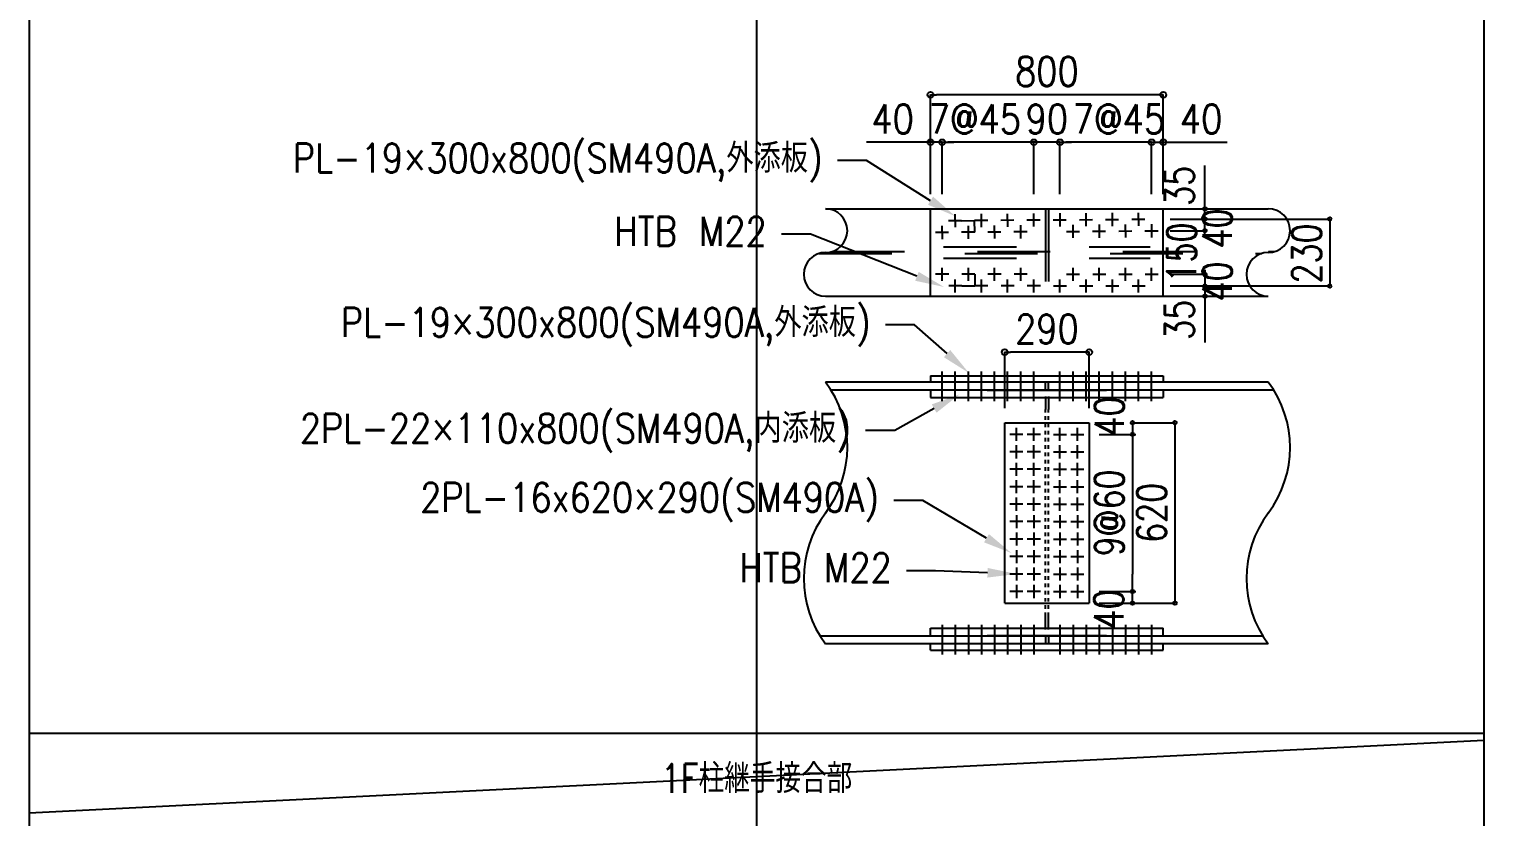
# Model space of a CAD drawing. Extents: x -668440 to 1010955, y -1678500 to 210463.
# Drawn here: x -472522 to -422522, y -521162 to -494087 of the extents above; entities that cross this region are included whole.
import ezdxf
from ezdxf import colors
from ezdxf.entities.mleader import LeaderData, LeaderLine
from ezdxf.enums import TextEntityAlignment as Align
from ezdxf.math import Vec2, Vec3

# ---------------------------------------------------------------- set-up
doc = ezdxf.new("R2010")
doc.units = 0
doc.header["$MEASUREMENT"] = 0
doc.linetypes.add('DASHED1', pattern=[2.5, 1.25, -1.25])
doc.layers.get('0').update_dxf_attribs({"color": 3, "linetype": 'CONTINUOUS'})
doc.layers.get('Defpoints').update_dxf_attribs({"color": 251, "linetype": 'CONTINUOUS'})
for name, color, linetype in [('Sプレート', 1, 'CONTINUOUS'), ('Sプレート文字', 1, 'CONTINUOUS'), ('Sボルト', 2, 'CONTINUOUS'), ('Sボルト文字', 2, 'CONTINUOUS'), ('S大梁', 4, 'CONTINUOUS'), ('寸法', 3, 'CONTINUOUS'), ('注記', 3, 'CONTINUOUS')]:
    doc.layers.add(name, color=color, linetype=linetype)
doc.styles.add('DRACAD', font='txt', dxfattribs={"width": 0.85, "bigfont": 'extfont2'})
doc.dimstyles.new('MYDIM', dxfattribs={"dimtxt": 120, "dimasz": 20, "dimexe": 1.25, "dimexo": 50, "dimgap": 50, "dimtad": 1, "dimdec": 4, "dimdsep": 46, "dimtxsty": 'DRACAD', "dimblk": 'ORIGIN', "dimcen": 2.5, "dimadec": 0, "dimazin": 0, "dimtfac": 1, "dimtdec": 4, "dimtmove": 0, "dimatfit": 3, "dimfxl": 1, "dimtolj": 1, "dimtzin": 0, "dimarcsym": 0})

# ---------------------------------------------------------------- blocks, each defined once
blk = doc.blocks.new('_ORIGIN')
at = {"color": 0, "linetype": 'ByBlock', "lineweight": -2}
blk.add_line((0, 0), (-1, 0), dxfattribs=at)
blk.add_circle((0, 0), 0.5, dxfattribs=at)
blk = doc.blocks.new('*D8102')
at = {"layer": 'Defpoints', "color": 0}
for p in [(-19739.1, -610372.2), (-19739.1, -610601), (-19424.1, -610601)]:
    blk.add_point(p, dxfattribs=at)
at = {"layer": '寸法', "color": 0, "lineweight": -2}
for p, q in [((-19739.1, -610551), (-19739.1, -610371)), ((-19444.1, -610372.2), (-19719.1, -610372.2)), ((-19424.1, -610551), (-19424.1, -610371))]:
    blk.add_line(p, q, dxfattribs=at)
at = {"layer": '寸法', "color": 0, "linetype": 'ByBlock', "lineweight": -2, "xscale": 20, "yscale": 20, "zscale": 20, "rotation": 180}
blk.add_blockref('_ORIGIN', (-19739.1, -610372.2), dxfattribs=at)
at = {"layer": '寸法', "color": 0, "linetype": 'ByBlock', "lineweight": -2, "xscale": 20, "yscale": 20, "zscale": 20}
blk.add_blockref('_ORIGIN', (-19424.1, -610372.2), dxfattribs=at)
at = {"layer": '寸法', "color": 0, "insert": (-19626.6, -610292.2), "char_height": 100, "attachment_point": 5, "style": 'DRACAD'}
blk.add_mtext('\\A1;\\A1;7@45', dxfattribs=at)
blk = doc.blocks.new('*D8103')
at = {"layer": 'Defpoints', "color": 0}
for p in [(-19779.1, -610372.2), (-19779.1, -610601), (-19739.1, -610601)]:
    blk.add_point(p, dxfattribs=at)
at = {"layer": '寸法', "color": 0, "lineweight": -2}
for p, q in [((-19799.1, -610372.2), (-19999.1, -610372.2)), ((-19779.1, -610551), (-19779.1, -610371)), ((-19739.1, -610372.2), (-19779.1, -610372.2)), ((-19739.1, -610551), (-19739.1, -610371)), ((-19719.1, -610372.2), (-19699.1, -610372.2))]:
    blk.add_line(p, q, dxfattribs=at)
at = {"layer": '寸法', "color": 0, "linetype": 'ByBlock', "lineweight": -2, "xscale": 20, "yscale": 20, "zscale": 20}
blk.add_blockref('_ORIGIN', (-19779.1, -610372.2), dxfattribs=at)
at = {"layer": '寸法', "color": 0, "linetype": 'ByBlock', "lineweight": -2, "xscale": 20, "yscale": 20, "zscale": 20, "rotation": 180}
blk.add_blockref('_ORIGIN', (-19739.1, -610372.2), dxfattribs=at)
at = {"layer": '寸法', "color": 0, "insert": (-19909.1, -610292.2), "char_height": 100, "attachment_point": 5, "style": 'DRACAD'}
blk.add_mtext('\\A1;40', dxfattribs=at)
blk = doc.blocks.new('*D8104')
at = {"layer": 'Defpoints', "color": 0}
for p in [(-18979.1, -610372.2), (-19019.1, -610601), (-18979.1, -610601)]:
    blk.add_point(p, dxfattribs=at)
at = {"layer": '寸法', "color": 0, "lineweight": -2}
for p, q in [((-19039.1, -610372.2), (-19059.1, -610372.2)), ((-19019.1, -610551), (-19019.1, -610371)), ((-19019.1, -610372.2), (-18979.1, -610372.2)), ((-18979.1, -610551), (-18979.1, -610371)), ((-18959.1, -610372.2), (-18759.1, -610372.2))]:
    blk.add_line(p, q, dxfattribs=at)
at = {"layer": '寸法', "color": 0, "linetype": 'ByBlock', "lineweight": -2, "xscale": 20, "yscale": 20, "zscale": 20}
for p, rotation in [((-19019.1, -610372.2), 0.0006265849775214825), ((-18979.1, -610372.2), 180.0006265849775)]:
    blk.add_blockref('_ORIGIN', p, dxfattribs=dict(at, rotation=rotation))
at = {"layer": '寸法', "color": 0, "insert": (-18849.1, -610292.2), "char_height": 100, "attachment_point": 5, "rotation": 0.0006, "style": 'DRACAD'}
blk.add_mtext('\\A1;40', dxfattribs=at)
blk = doc.blocks.new('*D8105')
at = {"layer": 'Defpoints', "color": 0}
for p in [(-19424.1, -610372.2), (-19424.1, -610601), (-19334.1, -610600.4)]:
    blk.add_point(p, dxfattribs=at)
at = {"layer": '寸法', "color": 0, "lineweight": -2}
for p, q in [((-19444.1, -610372.2), (-19464.1, -610372.2)), ((-19424.1, -610551), (-19424.1, -610371)), ((-19334.1, -610372.2), (-19424.1, -610372.2)), ((-19334.1, -610550.4), (-19334.1, -610371)), ((-19314.1, -610372.2), (-19294.1, -610372.2))]:
    blk.add_line(p, q, dxfattribs=at)
at = {"layer": '寸法', "color": 0, "linetype": 'ByBlock', "lineweight": -2, "xscale": 20, "yscale": 20, "zscale": 20}
blk.add_blockref('_ORIGIN', (-19424.1, -610372.2), dxfattribs=at)
at = {"layer": '寸法', "color": 0, "linetype": 'ByBlock', "lineweight": -2, "xscale": 20, "yscale": 20, "zscale": 20, "rotation": 180}
blk.add_blockref('_ORIGIN', (-19334.1, -610372.2), dxfattribs=at)
at = {"layer": '寸法', "color": 0, "insert": (-19379.1, -610292.2), "char_height": 100, "attachment_point": 5, "style": 'DRACAD'}
blk.add_mtext('\\A1;\\A1;90', dxfattribs=at)
blk = doc.blocks.new('*D8106')
at = {"layer": 'Defpoints', "color": 0}
for p in [(-19334.1, -610372.2), (-19334.1, -610601), (-19019.1, -610601)]:
    blk.add_point(p, dxfattribs=at)
at = {"layer": '寸法', "color": 0, "lineweight": -2}
for p, q in [((-19334.1, -610551), (-19334.1, -610371)), ((-19039.1, -610372.2), (-19314.1, -610372.2)), ((-19019.1, -610551), (-19019.1, -610371))]:
    blk.add_line(p, q, dxfattribs=at)
at = {"layer": '寸法', "color": 0, "linetype": 'ByBlock', "lineweight": -2, "xscale": 20, "yscale": 20, "zscale": 20, "rotation": 180}
blk.add_blockref('_ORIGIN', (-19334.1, -610372.2), dxfattribs=at)
at = {"layer": '寸法', "color": 0, "linetype": 'ByBlock', "lineweight": -2, "xscale": 20, "yscale": 20, "zscale": 20}
blk.add_blockref('_ORIGIN', (-19019.1, -610372.2), dxfattribs=at)
at = {"layer": '寸法', "color": 0, "insert": (-19131.6, -610292.2), "char_height": 100, "attachment_point": 5, "style": 'DRACAD'}
blk.add_mtext('\\A1;\\A1;7@45', dxfattribs=at)
blk = doc.blocks.new('*D8107')
at = {"layer": 'Defpoints', "color": 0}
for p in [(-19779.1, -610208.9), (-19779.1, -610601), (-18979.1, -610601)]:
    blk.add_point(p, dxfattribs=at)
at = {"layer": '寸法', "color": 0, "lineweight": -2}
for p, q in [((-19779.1, -610551), (-19779.1, -610207.6)), ((-18999.1, -610208.9), (-19759.1, -610208.9)), ((-18979.1, -610551), (-18979.1, -610207.6))]:
    blk.add_line(p, q, dxfattribs=at)
at = {"layer": '寸法', "color": 0, "linetype": 'ByBlock', "lineweight": -2, "xscale": 20, "yscale": 20, "zscale": 20, "rotation": 180}
blk.add_blockref('_ORIGIN', (-19779.1, -610208.9), dxfattribs=at)
at = {"layer": '寸法', "color": 0, "linetype": 'ByBlock', "lineweight": -2, "xscale": 20, "yscale": 20, "zscale": 20}
blk.add_blockref('_ORIGIN', (-18979.1, -610208.9), dxfattribs=at)
at = {"layer": '寸法', "color": 0, "insert": (-19379.1, -610128.9), "char_height": 100, "attachment_point": 5, "style": 'DRACAD'}
blk.add_mtext('\\A1;800', dxfattribs=at)
blk = doc.blocks.new('*D8108')
at = {"layer": 'Defpoints', "color": 0}
for p in [(-19524.1, -611093.7), (-19524.1, -611336), (-19234.1, -611336)]:
    blk.add_point(p, dxfattribs=at)
at = {"layer": '寸法', "color": 0, "lineweight": -2}
for p, q in [((-19524.1, -611286), (-19524.1, -611092.4)), ((-19254.1, -611093.7), (-19504.1, -611093.7)), ((-19234.1, -611286), (-19234.1, -611092.4))]:
    blk.add_line(p, q, dxfattribs=at)
at = {"layer": '寸法', "color": 0, "linetype": 'ByBlock', "lineweight": -2, "xscale": 20, "yscale": 20, "zscale": 20, "rotation": 180}
blk.add_blockref('_ORIGIN', (-19524.1, -611093.7), dxfattribs=at)
at = {"layer": '寸法', "color": 0, "linetype": 'ByBlock', "lineweight": -2, "xscale": 20, "yscale": 20, "zscale": 20}
blk.add_blockref('_ORIGIN', (-19234.1, -611093.7), dxfattribs=at)
at = {"layer": '寸法', "color": 0, "insert": (-19379.1, -611013.7), "char_height": 100, "attachment_point": 5, "style": 'DRACAD'}
blk.add_mtext('\\A1;290', dxfattribs=at)
blk = doc.blocks.new('WJ90')
at = {"layer": 'Defpoints'}
for p, q in [((-19672.5, -610641.7), (-19627.5, -610641.3)), ((-19627.1, -610681.3), (-19627.5, -610641.3)), ((-19626.6, -610826), (-19626.6, -610866)), ((-19671.6, -610866), (-19626.6, -610866))]:
    blk.add_line(p, q, dxfattribs=at)
at = {"layer": 'Sプレート', "linetype": 'Continuous'}
for p, q in [((-19779.1, -610901), (-19779.1, -610601)), ((-18979.1, -610901), (-18979.1, -610601)), ((-19779.1, -611174.4), (-18979.1, -611174.4)), ((-19174.1, -611196.4), (-19584.1, -611196.4)), ((-19779.1, -611224.4), (-19779.1, -611249.4)), ((-19779.1, -611249.4), (-18979.1, -611249.4)), ((-19584.1, -611224.4), (-19174.1, -611224.4)), ((-18979.1, -611224.4), (-18979.1, -611249.4)), ((-19524.1, -611336), (-19234.1, -611336)), ((-19524.1, -611956), (-19524.1, -611336)), ((-19234.1, -611336), (-19234.1, -611956)), ((-19524.1, -611956), (-19234.1, -611956)), ((-19779.1, -612042.6), (-18979.1, -612042.6)), ((-19779.1, -612067.6), (-19779.1, -612042.6)), ((-18979.1, -612067.6), (-18979.1, -612042.6)), ((-19584.1, -612067.6), (-19174.1, -612067.6)), ((-19174.1, -612095.6), (-19584.1, -612095.6)), ((-19779.1, -612117.6), (-18979.1, -612117.6))]:
    blk.add_line(p, q, dxfattribs=at)
at = {"layer": 'Sプレート', "linetype": 'DASHED1', "ltscale": 200}
for p, q in [((-19734.1, -610731), (-19024.1, -610731)), ((-19734.1, -610771), (-19024.1, -610771))]:
    blk.add_line(p, q, dxfattribs=at)
at = {"layer": 'Sプレート'}
for p, q in [((-19779.1, -611174.4), (-19779.1, -611196.4)), ((-18979.1, -611174.4), (-18979.1, -611196.4)), ((-19779.1, -612117.6), (-19779.1, -612095.6)), ((-18979.1, -612117.6), (-18979.1, -612095.6))]:
    blk.add_line(p, q, dxfattribs=at)
at = {"layer": 'Sボルト', "linetype": 'Continuous'}
for p, q in [((-19672.5, -610641.7), (-19717.5, -610642)), ((-19695.2, -610619.4), (-19694.8, -610664.4)), ((-19582.5, -610640.9), (-19627.5, -610641.3)), ((-19605.2, -610618.6), (-19604.8, -610663.6)), ((-19492.5, -610640.2), (-19537.5, -610640.6)), ((-19515.2, -610617.9), (-19514.8, -610662.9)), ((-19402.5, -610639.5), (-19447.5, -610639.9)), ((-19425.2, -610617.2), (-19424.8, -610662.2)), ((-19357.5, -610639.1), (-19312.5, -610638.8)), ((-19335.2, -610616.4), (-19334.8, -610661.4)), ((-19267.5, -610638.4), (-19222.5, -610638)), ((-19245.2, -610615.7), (-19244.8, -610660.7)), ((-19177.5, -610637.7), (-19132.5, -610637.3)), ((-19155.2, -610615), (-19154.8, -610660)), ((-19087.5, -610636.9), (-19042.5, -610636.6)), ((-19065.2, -610614.2), (-19064.8, -610659.2)), ((-19717.1, -610682), (-19762.1, -610682.4)), ((-19739.8, -610659.7), (-19739.5, -610704.7)), ((-19627.1, -610681.3), (-19672.1, -610681.7)), ((-19649.8, -610659), (-19649.5, -610704)), ((-19537.2, -610680.6), (-19582.1, -610680.9)), ((-19559.8, -610658.3), (-19559.5, -610703.3)), ((-19447.2, -610679.8), (-19492.2, -610680.2)), ((-19469.8, -610657.5), (-19469.5, -610702.5)), ((-19312.2, -610678.8), (-19267.2, -610678.4)), ((-19289.8, -610656.1), (-19289.5, -610701.1)), ((-19222.2, -610678), (-19177.2, -610677.7)), ((-19199.8, -610655.3), (-19199.5, -610700.3)), ((-19132.2, -610677.3), (-19087.2, -610676.9)), ((-19109.9, -610654.6), (-19109.5, -610699.6)), ((-19042.2, -610676.6), (-18997.2, -610676.2)), ((-19019.9, -610653.9), (-19019.5, -610698.9)), ((-19716.6, -610826), (-19761.6, -610826)), ((-19739.1, -610848.5), (-19739.1, -610803.5)), ((-19694.1, -610888.5), (-19694.1, -610843.5)), ((-19626.6, -610826), (-19671.6, -610826)), ((-19649.1, -610848.5), (-19649.1, -610803.5)), ((-19604.1, -610888.5), (-19604.1, -610843.5)), ((-19536.6, -610826), (-19581.6, -610826)), ((-19559.1, -610848.5), (-19559.1, -610803.5)), ((-19514.1, -610888.5), (-19514.1, -610843.5)), ((-19446.6, -610826), (-19491.6, -610826)), ((-19469.1, -610848.5), (-19469.1, -610803.5)), ((-19424.1, -610888.5), (-19424.1, -610843.5)), ((-19334.1, -610888.5), (-19334.1, -610843.5)), ((-19311.6, -610826), (-19266.6, -610826)), ((-19289.1, -610848.5), (-19289.1, -610803.5)), ((-19244.1, -610888.5), (-19244.1, -610843.5)), ((-19221.6, -610826), (-19176.6, -610826)), ((-19199.1, -610848.5), (-19199.1, -610803.5)), ((-19154.1, -610888.5), (-19154.1, -610843.5)), ((-19131.6, -610826), (-19086.6, -610826)), ((-19109.1, -610848.5), (-19109.1, -610803.5)), ((-19064.1, -610888.5), (-19064.1, -610843.5)), ((-19041.6, -610826), (-18996.6, -610826)), ((-19019.1, -610848.5), (-19019.1, -610803.5)), ((-19671.6, -610866), (-19716.6, -610866)), ((-19581.6, -610866), (-19626.6, -610866)), ((-19491.6, -610866), (-19536.6, -610866)), ((-19401.6, -610866), (-19446.6, -610866)), ((-19356.6, -610866), (-19311.6, -610866)), ((-19266.6, -610866), (-19221.6, -610866)), ((-19176.6, -610866), (-19131.6, -610866)), ((-19086.6, -610866), (-19041.6, -610866)), ((-19739.1, -611261.4), (-19739.1, -611159.9)), ((-19694.1, -611261.4), (-19694.1, -611159.9)), ((-19649.1, -611261.4), (-19649.1, -611159.9)), ((-19604.1, -611261.4), (-19604.1, -611159.9)), ((-19559.1, -611261.4), (-19559.1, -611159.9)), ((-19514.1, -611261.4), (-19514.1, -611159.9)), ((-19469.1, -611261.4), (-19469.1, -611159.9)), ((-19424.1, -611261.4), (-19424.1, -611159.9)), ((-19334.1, -611261.4), (-19334.1, -611159.9)), ((-19289.1, -611261.4), (-19289.1, -611159.9)), ((-19244.1, -611261.4), (-19244.1, -611159.9)), ((-19199.1, -611261.4), (-19199.1, -611159.9)), ((-19154.1, -611261.4), (-19154.1, -611159.9)), ((-19109.1, -611261.4), (-19109.1, -611159.9)), ((-19064.1, -611261.4), (-19064.1, -611159.9)), ((-19019.1, -611261.4), (-19019.1, -611159.9)), ((-19461.6, -611376), (-19506.6, -611376)), ((-19484.1, -611398.5), (-19484.1, -611353.5)), ((-19401.6, -611376), (-19446.6, -611376)), ((-19424.1, -611398.5), (-19424.1, -611353.5)), ((-19356.6, -611376), (-19311.6, -611376)), ((-19334.1, -611398.5), (-19334.1, -611353.5)), ((-19296.6, -611376), (-19251.6, -611376)), ((-19274.1, -611398.5), (-19274.1, -611353.5)), ((-19461.6, -611436), (-19506.6, -611436)), ((-19484.1, -611458.5), (-19484.1, -611413.5)), ((-19401.6, -611436), (-19446.6, -611436)), ((-19424.1, -611458.5), (-19424.1, -611413.5)), ((-19356.6, -611436), (-19311.6, -611436)), ((-19334.1, -611458.5), (-19334.1, -611413.5)), ((-19296.6, -611436), (-19251.6, -611436)), ((-19274.1, -611458.5), (-19274.1, -611413.5)), ((-19461.6, -611496), (-19506.6, -611496)), ((-19484.1, -611518.5), (-19484.1, -611473.5)), ((-19401.6, -611496), (-19446.6, -611496)), ((-19424.1, -611518.5), (-19424.1, -611473.5)), ((-19356.6, -611496), (-19311.6, -611496)), ((-19334.1, -611518.5), (-19334.1, -611473.5)), ((-19296.6, -611496), (-19251.6, -611496)), ((-19274.1, -611518.5), (-19274.1, -611473.5)), ((-19484.1, -611578.5), (-19484.1, -611533.5)), ((-19424.1, -611578.5), (-19424.1, -611533.5)), ((-19334.1, -611578.5), (-19334.1, -611533.5)), ((-19274.1, -611578.5), (-19274.1, -611533.5)), ((-19461.6, -611556), (-19506.6, -611556)), ((-19484.1, -611638.5), (-19484.1, -611593.5)), ((-19401.6, -611556), (-19446.6, -611556)), ((-19424.1, -611638.5), (-19424.1, -611593.5)), ((-19356.6, -611556), (-19311.6, -611556)), ((-19334.1, -611638.5), (-19334.1, -611593.5)), ((-19296.6, -611556), (-19251.6, -611556)), ((-19274.1, -611638.5), (-19274.1, -611593.5)), ((-19461.6, -611616), (-19506.6, -611616)), ((-19401.6, -611616), (-19446.6, -611616)), ((-19356.6, -611616), (-19311.6, -611616)), ((-19296.6, -611616), (-19251.6, -611616)), ((-19461.6, -611676), (-19506.6, -611676)), ((-19484.1, -611653.5), (-19484.1, -611698.5)), ((-19401.6, -611676), (-19446.6, -611676)), ((-19424.1, -611653.5), (-19424.1, -611698.5)), ((-19356.6, -611676), (-19311.6, -611676)), ((-19334.1, -611653.5), (-19334.1, -611698.5)), ((-19296.6, -611676), (-19251.6, -611676)), ((-19274.1, -611653.5), (-19274.1, -611698.5)), ((-19461.6, -611736), (-19506.6, -611736)), ((-19484.1, -611713.5), (-19484.1, -611758.5)), ((-19401.6, -611736), (-19446.6, -611736)), ((-19424.1, -611713.5), (-19424.1, -611758.5)), ((-19356.6, -611736), (-19311.6, -611736)), ((-19334.1, -611713.5), (-19334.1, -611758.5)), ((-19296.6, -611736), (-19251.6, -611736)), ((-19274.1, -611713.5), (-19274.1, -611758.5)), ((-19461.6, -611796), (-19506.6, -611796)), ((-19484.1, -611773.5), (-19484.1, -611818.5)), ((-19401.6, -611796), (-19446.6, -611796)), ((-19424.1, -611773.5), (-19424.1, -611818.5)), ((-19356.6, -611796), (-19311.6, -611796)), ((-19334.1, -611773.5), (-19334.1, -611818.5)), ((-19296.6, -611796), (-19251.6, -611796)), ((-19274.1, -611773.5), (-19274.1, -611818.5)), ((-19484.1, -611833.5), (-19484.1, -611878.5)), ((-19424.1, -611833.5), (-19424.1, -611878.5)), ((-19334.1, -611833.5), (-19334.1, -611878.5)), ((-19274.1, -611833.5), (-19274.1, -611878.5)), ((-19461.6, -611856), (-19506.6, -611856)), ((-19484.1, -611893.5), (-19484.1, -611938.5)), ((-19401.6, -611856), (-19446.6, -611856)), ((-19424.1, -611893.5), (-19424.1, -611938.5)), ((-19356.6, -611856), (-19311.6, -611856)), ((-19334.1, -611893.5), (-19334.1, -611938.5)), ((-19296.6, -611856), (-19251.6, -611856)), ((-19274.1, -611893.5), (-19274.1, -611938.5)), ((-19461.6, -611916), (-19506.6, -611916)), ((-19401.6, -611916), (-19446.6, -611916)), ((-19356.6, -611916), (-19311.6, -611916)), ((-19296.6, -611916), (-19251.6, -611916)), ((-19739.1, -612030.6), (-19739.1, -612132.1)), ((-19694.1, -612030.6), (-19694.1, -612132.1)), ((-19649.1, -612030.6), (-19649.1, -612132.1)), ((-19604.1, -612030.6), (-19604.1, -612132.1)), ((-19559.1, -612030.6), (-19559.1, -612132.1)), ((-19514.1, -612030.6), (-19514.1, -612132.1)), ((-19469.1, -612030.6), (-19469.1, -612132.1)), ((-19424.1, -612030.6), (-19424.1, -612132.1)), ((-19334.1, -612030.6), (-19334.1, -612132.1)), ((-19289.1, -612030.6), (-19289.1, -612132.1)), ((-19244.1, -612030.6), (-19244.1, -612132.1)), ((-19199.1, -612030.6), (-19199.1, -612132.1)), ((-19154.1, -612030.6), (-19154.1, -612132.1)), ((-19109.1, -612030.6), (-19109.1, -612132.1)), ((-19064.1, -612030.6), (-19064.1, -612132.1)), ((-19019.1, -612030.6), (-19019.1, -612132.1))]:
    blk.add_line(p, q, dxfattribs=at)
at = {"layer": 'S大梁', "linetype": 'Continuous'}
for p, q in [((-20139.9, -610601), (-18618.3, -610601)), ((-20139.9, -610901), (-18618.3, -610901)), ((-18618.3, -611196.4), (-20139.9, -611196.4)), ((-19384.1, -611224.4), (-19384.1, -611196.4)), ((-19374.1, -611224.4), (-19374.1, -611196.4)), ((-18599.2, -611224.4), (-20120.8, -611224.4)), ((-19384.1, -611224.4), (-19384.1, -611224.4)), ((-19384.1, -611246.4), (-19384.1, -611291)), ((-19374.1, -611224.4), (-19374.1, -611224.4)), ((-19374.1, -611246.4), (-19374.1, -611291)), ((-19384.1, -612046.4), (-19384.1, -612001)), ((-19374.1, -612046.4), (-19374.1, -612001)), ((-18618.3, -612096.4), (-20139.9, -612096.4)), ((-19384.1, -612067.6), (-19384.1, -612067.6)), ((-19384.1, -612067.6), (-19384.1, -612095.6)), ((-19374.1, -612067.6), (-19374.1, -612067.6)), ((-19374.1, -612067.6), (-19374.1, -612095.6))]:
    blk.add_line(p, q, dxfattribs=at)
at = {"layer": 'S大梁', "linetype": 'DASHED1', "ltscale": 200}
for p, q in [((-19384.1, -610601), (-19384.1, -610901)), ((-19374.1, -610601), (-19374.1, -610901)), ((-20118, -610747.8), (-18596.4, -610747.8)), ((-20161.7, -610754.3), (-18640.1, -610754.3))]:
    blk.add_line(p, q, dxfattribs=at)
at = {"layer": 'S大梁', "linetype": 'DASHED1', "ltscale": 10}
for p, q in [((-19384.1, -612001), (-19384.1, -611291)), ((-19374.1, -612001), (-19374.1, -611291))]:
    blk.add_line(p, q, dxfattribs=at)
at = {"layer": 'S大梁'}
blk.add_line((-20158.9, -612068.4), (-18637.3, -612068.4), dxfattribs=at)
for centre, start, end in [((-20439.9, -611421.4), 323.1304, 36.8696), ((-18918.3, -611421.4), 323.1304, 36.8696), ((-19839.9, -611871.4), 143.1304, 216.8696), ((-18318.3, -611871.4), 143.1304, 216.8696)]:
    blk.add_arc(centre, 375, start, end, dxfattribs=at)
at = {"layer": '寸法', "linetype": 'Continuous'}
for p, q in [((-18835.9, -610691), (-18835.9, -610452)), ((-18955, -610636), (-18407, -610636)), ((-18407, -610636), (-18407, -610866)), ((-18955, -610676), (-18827.9, -610676)), ((-18955, -610826), (-18827.9, -610826)), ((-18835.9, -610811), (-18835.9, -611060)), ((-18955, -610866), (-18407, -610866)), ((-19084.9, -611336), (-19084.9, -611376)), ((-19084.9, -611336), (-18938.9, -611336)), ((-18938.9, -611336), (-18938.9, -611956)), ((-19200, -611376), (-19073.9, -611376)), ((-19084.9, -611376), (-19084.9, -611436)), ((-19084.9, -611436), (-19084.9, -611856)), ((-19084.9, -611916), (-19084.9, -611856)), ((-19200, -611916), (-19073.9, -611916)), ((-19084.9, -611956), (-19084.9, -611916)), ((-19200, -611956), (-18938.9, -611956))]:
    blk.add_line(p, q, dxfattribs=at)
for centre in [(-18835.9, -610601), (-18835.9, -610636), (-18407, -610636), (-18835.9, -610676), (-18835.9, -610676), (-18835.9, -610826), (-18835.9, -610866), (-18835.9, -610901), (-18407, -610866), (-19084.9, -611336), (-18938.9, -611336), (-19084.9, -611376), (-19084.9, -611376), (-19084.9, -611916), (-19084.9, -611916), (-19084.9, -611956), (-18938.9, -611956)]:
    blk.add_circle(centre, 6, dxfattribs=at)
at = {"layer": '注記'}
for centre, start, end in [((-20139.9, -610676), 270, 90), ((-18618.3, -610676), 270, 90), ((-20139.9, -610826), 90, 270), ((-18618.3, -610826), 90, 270)]:
    blk.add_arc(centre, 75, start, end, dxfattribs=at)
at = {"layer": '寸法', "style": 'DRACAD', "width": 0.8}
for s, rotation, p in [('35', 89.9999, (-18843.5, -610522.1)), ('40', 89.9999, (-18713.9, -610668.7)), ('150', 90, (-18835.9, -610751)), ('230', 90, (-18406.6, -610754.3)), ('40', 89.9999, (-18713.9, -610850.3)), ('35', 89.9999, (-18843.5, -610982.2)), ('40', 90, (-19084.4, -611314.3)), ('9@60', 90, (-19084.9, -611646)), ('620', 90, (-18938.9, -611646)), ('40', 90, (-19086.4, -611978.2))]:
    blk.add_text(s, height=100, rotation=rotation, dxfattribs=at).set_placement(p, align=Align.BOTTOM_CENTER)
at = {"layer": '寸法'}
for base, p1, p2, override, picture, middle in [((-19779.1, -610208.9), (-18979.1, -610601), (-19779.1, -610601), {"dimtxt": 100, "dimgap": 30, "dimdec": 0, "dimtmove": 0}, '*D8107', (-19379.1, -610208.9)), ((-19524.1, -611093.7), (-19234.1, -611336), (-19524.1, -611336), {"dimtxt": 100, "dimgap": 30, "dimdec": 0}, '*D8108', (-19379.1, -611093.7))]:
    dim = blk.add_linear_dim(base=base, p1=p1, p2=p2, dimstyle='MYDIM', override=override, dxfattribs=at)
    dim.commit()
    dim.dimension.update_dxf_attribs({"geometry": picture, "text_midpoint": middle, "dimtype": 160})
dim = blk.add_linear_dim(base=(-19779.1, -610372.2), p1=(-19739.1, -610601), p2=(-19779.1, -610601), dimstyle='MYDIM', override={"dimtxt": 100, "dimgap": 30, "dimdec": 0}, dxfattribs=at)
dim.commit()
dim.dimension.update_dxf_attribs({"geometry": '*D8103', "text_midpoint": (-19909.1, -610292.2)})
for base, p1, p2, text, picture, middle in [((-19739.1, -610372.2), (-19424.1, -610601), (-19739.1, -610601), '\\A1;7@45', '*D8102', (-19626.6, -610372.2)), ((-19424.1, -610372.2), (-19334.1, -610600.4), (-19424.1, -610601), '\\A1;90', '*D8105', (-19379.1, -610372.2)), ((-19334.1, -610372.2), (-19019.1, -610601), (-19334.1, -610601), '\\A1;7@45', '*D8106', (-19131.6, -610372.2))]:
    dim = blk.add_linear_dim(base=base, p1=p1, p2=p2, text=text, dimstyle='MYDIM', override={"dimtxt": 100, "dimgap": 30, "dimdec": 0}, dxfattribs=at)
    dim.commit()
    dim.dimension.update_dxf_attribs({"geometry": picture, "text_midpoint": middle, "dimtype": 160})
dim = blk.add_linear_dim(base=(-18979.1, -610372.2), p1=(-19019.1, -610601), p2=(-18979.1, -610601), angle=180.0006, dimstyle='MYDIM', override={"dimtxt": 100, "dimgap": 30, "dimdec": 0}, dxfattribs=at)
dim.commit()
dim.dimension.update_dxf_attribs({"geometry": '*D8104', "text_midpoint": (-18849.1, -610292.2)})
at = {"layer": 'Sプレート文字'}
ml = blk.add_multileader_mtext('Standard', dxfattribs=at)
ml.set_content('\\W0.85;PL-19×300x800(SM490A,外添板)', style='DRACAD')
ml.set_leader_properties()
ml.build(insert=Vec2(0, 0))
ml.multileader.update_dxf_attribs({"dogleg_length": 100, "arrow_head_size": 100})
ctx = ml.context
ctx.base_point, ctx.char_height, ctx.arrow_head_size, ctx.landing_gap_size, ctx.plane_origin = Vec3(-22165.5, -610434.9), 100, 100, 50, Vec3(-435998, 128205.1)
ctx.text_align_type = 2
notes = []
notes.append((ctx, [(0, (1, 1, 0), (-19999.2, -610434.9), (-1, 0), 100, [(0, [(-19694.2, -610626.1)], 0, [])])]))
ctx.mtext.insert, ctx.mtext.alignment = Vec3(-20149.2, -610376.5), 3
ml = blk.add_multileader_mtext('Standard', dxfattribs=at)
ml.set_content('\\W0.85;PL-19×300x800(SM490A,外添板)', style='DRACAD')
ml.set_leader_properties()
ml.build(insert=Vec2(0, 0))
ml.multileader.update_dxf_attribs({"dogleg_length": 100, "arrow_head_size": 100})
ctx = ml.context
ctx.base_point, ctx.char_height, ctx.arrow_head_size, ctx.landing_gap_size, ctx.plane_origin = Vec3(-22000.6, -610999.6), 100, 100, 50, Vec3(-435833.1, 127640.5)
ctx.text_align_type = 2
notes.append((ctx, [(0, (1, 1, 0), (-19834.3, -610999.6), (-1, 0), 100, [(0, [(-19647.4, -611164.8)], 0, [])])]))
ctx.mtext.insert, ctx.mtext.alignment = Vec3(-19984.3, -610941.2), 3
ml = blk.add_multileader_mtext('Standard', dxfattribs=at)
ml.set_content('\\W0.85;2PL-22×110x800(SM490A,内添板)', style='DRACAD')
ml.set_leader_properties()
ml.build(insert=Vec2(0, 0))
ml.multileader.update_dxf_attribs({"dogleg_length": 100, "arrow_head_size": 100})
ctx = ml.context
ctx.base_point, ctx.char_height, ctx.arrow_head_size, ctx.landing_gap_size, ctx.plane_origin = Vec3(-22139.4, -611363.2), 100, 100, 50, Vec3(-435901, 127276.8)
ctx.text_align_type = 2
notes.append((ctx, [(0, (1, 1, 0), (-19902.3, -611363.2), (-1, 0), 100, [(0, [(-19679.3, -611238.5)], 0, [])])]))
ctx.mtext.insert, ctx.mtext.alignment = Vec3(-20052.3, -611304.9), 3
ml = blk.add_multileader_mtext('Standard', dxfattribs=at)
ml.set_content('\\W0.85;2PL-16x620×290(SM490A)', style='DRACAD')
ml.set_leader_properties()
ml.build(insert=Vec2(0, 0))
ml.multileader.update_dxf_attribs({"dogleg_length": 100, "arrow_head_size": 100})
ctx = ml.context
ctx.base_point, ctx.char_height, ctx.arrow_head_size, ctx.landing_gap_size, ctx.plane_origin = Vec3(-21736.8, -611602.8), 100, 100, 50, Vec3(-435804.5, 127047.2)
ctx.text_align_type = 2
notes.append((ctx, [(0, (1, 1, 0), (-19805.7, -611602.8), (-1, 0), 100, [(0, [(-19500.7, -611784.1)], 0, [])])]))
ctx.mtext.insert, ctx.mtext.alignment = Vec3(-19955.7, -611542.8), 3
at = {"layer": 'Sボルト文字'}
ml = blk.add_multileader_mtext('Standard', dxfattribs=at)
ml.set_content('\\W0.85;HTB M22', style='DRACAD')
ml.set_leader_properties()
ml.build(insert=Vec2(0, 0))
ml.multileader.update_dxf_attribs({"dogleg_length": 100, "arrow_head_size": 100})
ctx = ml.context
ctx.base_point, ctx.char_height, ctx.arrow_head_size, ctx.landing_gap_size, ctx.plane_origin = Vec3(-20958.4, -610688.2), 100, 100, 50, Vec3(-436020.6, 127961.8)
ctx.text_align_type = 2
notes.append((ctx, [(0, (1, 1, 0), (-20191.8, -610688.2), (-1, 0), 100, [(0, [(-19732.8, -610869.5)], 0, [])])]))
ctx.mtext.insert, ctx.mtext.alignment = Vec3(-20341.8, -610628.2), 3
ml = blk.add_multileader_mtext('Standard', dxfattribs=at)
ml.set_content('\\W0.85;HTB M22', style='DRACAD')
ml.set_leader_properties()
ml.build(insert=Vec2(0, 0))
ml.multileader.update_dxf_attribs({"dogleg_length": 100, "arrow_head_size": 100})
ctx = ml.context
ctx.base_point, ctx.char_height, ctx.arrow_head_size, ctx.landing_gap_size, ctx.plane_origin = Vec3(-20528.6, -611844.5), 100, 100, 50, Vec3(-435760.8, 126805.5)
ctx.text_align_type = 2
notes.append((ctx, [(0, (1, 1, 0), (-19762, -611844.5), (-1, 0), 100, [(0, [(-19483, -611855.8)], 0, [])])]))
ctx.mtext.insert, ctx.mtext.alignment = Vec3(-19912, -611784.5), 3
for ctx, leaders in notes:
    for number, flags, end, landing, length, lines in leaders:
        leader = LeaderData()
        leader.index, (leader.has_last_leader_line, leader.has_dogleg_vector, leader.attachment_direction) = number, flags
        leader.last_leader_point, leader.dogleg_vector, leader.dogleg_length = Vec3(end), Vec3(landing), length
        for number, points, colour, breaks in lines:
            line = LeaderLine()
            line.index, line.vertices, line.color, line.breaks = number, Vec3.list(points), colors.encode_raw_color(colour), breaks
            leader.lines.append(line)
        ctx.leaders.append(leader)
blk = doc.blocks.new('剛接合部C5X')
at = {"layer": 'Defpoints'}
for p, q in [((-170227.6965, -396955, 560), (-170227.6965, -407655, 560)), ((-167727.6965, -404880, 560), (-172727.6965, -405130, 560))]:
    blk.add_line(p, q, dxfattribs=at)
at = {"layer": '注記'}
for p, q in [((-172727.6965, -396955, 560), (-172727.6965, -407655, 560)), ((-167727.6965, -396955, 560), (-167727.6965, -407655, 560)), ((-172727.6965, -404855, 560), (-167727.6965, -404855, 560))]:
    blk.add_line(p, q, dxfattribs=at)
blk.add_blockref('WJ90', (-149850.52211, 207548.2075, 560))
at = {"layer": '注記', "style": 'DRACAD', "width": 0.8}
blk.add_text('1F柱継手接合部', height=100, dxfattribs=at).set_placement((-170227.6965, -405005, 560), align=Align.MIDDLE)

msp = doc.modelspace()

# ---------------------------------------------------------------- block references
at = {"xscale": 10, "yscale": 10, "zscale": 10}
msp.add_blockref('剛接合部C5X', (1254755.13859, 3530262.93397, -5600), dxfattribs=at)

doc.saveas('drawing.dxf')
